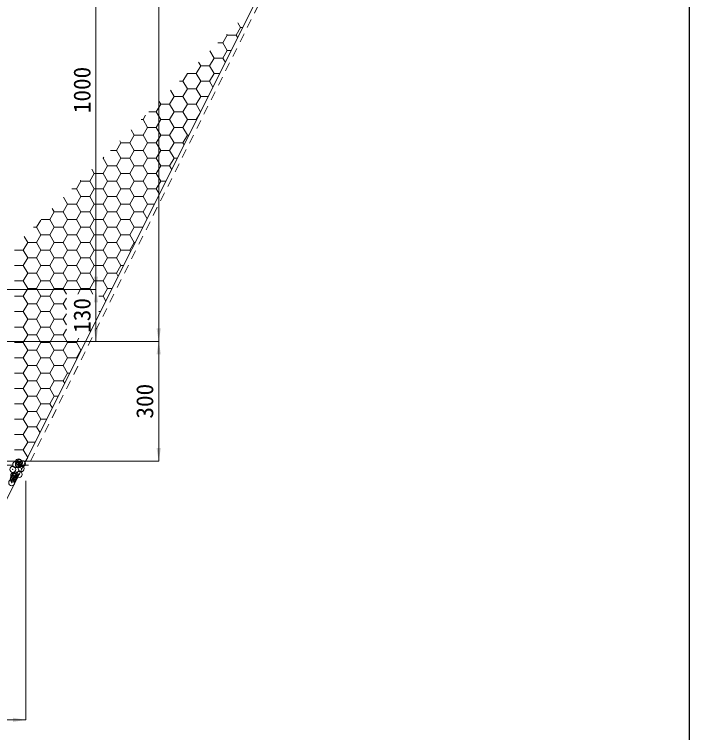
# Model space of a CAD drawing. Units: millimetres at full size, sheet at 1:30. Extents: x 47825 to 82541, y -23349 to -5561.
# Drawn here: x 53673 to 55365, y -20525 to -18725 of the extents above; entities that cross this region are included whole.
import ezdxf
from ezdxf.enums import TextEntityAlignment as Align

# ---------------------------------------------------------------- set-up
doc = ezdxf.new("R2010")
doc.units = ezdxf.units.MM
doc.header["$LTSCALE"] = 30
doc.header["$PDMODE"] = 32
doc.header["$PDSIZE"] = 15
doc.linetypes.add('USER1', pattern=[1.35, 0.75, -0.6])
for name, color, linetype, lineweight in [('ハッチング', 7, 'Continuous', 5), ('寸法線', 7, 'Continuous', 9), ('枠', 5, 'Continuous', 25)]:
    doc.layers.add(name, color=color, linetype=linetype, lineweight=lineweight)
doc.styles.add('ＭＳ ゴシック', font='')
doc.styles.get('ＭＳ ゴシック').set_extended_font_data('MS Gothic')

# ---------------------------------------------------------------- blocks, each defined once
blk = doc.blocks.new('filled_arrow')
at = {"color": 0, "linetype": 'Continuous', "lineweight": -2}
blk.add_solid([(7.5, 1.25), (0, 0), (7.5, -1.25)], dxfattribs=at)

msp = doc.modelspace()

# ---------------------------------------------------------------- linework, layer by layer
at = {"layer": 'ハッチング', "lineweight": 20}
msp.add_line((54667.33, -17914.6), (53652.33, -19944.6), dxfattribs=at)
at = {"layer": 'ハッチング'}
for p, q in [((54229, -18777.23), (54240.11, -18757.99)), ((54240.11, -18757.99), (54233.4, -18746.37)), ((54240.11, -18757.99), (54245.64, -18757.99)), ((54206.77, -18777.23), (54205.22, -18774.55)), ((54195.66, -18796.48), (54206.77, -18777.23)), ((54206.78, -18777.23), (54229, -18777.23)), ((54232.76, -18783.75), (54229, -18777.23)), ((54183.29, -18796.48), (54195.66, -18796.48)), ((54206.77, -18815.73), (54195.66, -18796.48)), ((54173.44, -18834.98), (54162.95, -18816.82)), ((54195.66, -18834.98), (54206.77, -18815.73)), ((54206.78, -18815.73), (54216.77, -18815.73)), ((54140.1, -18854.22), (54134.77, -18845)), ((54162.32, -18854.22), (54173.44, -18834.98)), ((54173.44, -18834.98), (54195.66, -18834.98)), ((54201.82, -18845.64), (54195.66, -18834.98)), ((54128.99, -18873.47), (54140.1, -18854.22)), ((54140.1, -18854.22), (54162.32, -18854.22)), ((54173.44, -18873.47), (54162.32, -18854.22)), ((54095.65, -18892.72), (54106.76, -18873.47)), ((54106.76, -18873.47), (54106.59, -18873.18)), ((54106.76, -18873.47), (54128.99, -18873.47)), ((54140.1, -18892.72), (54128.99, -18873.47)), ((54162.32, -18892.72), (54173.44, -18873.47)), ((54173.44, -18873.47), (54187.9, -18873.47)), ((54087.05, -18892.72), (54095.65, -18892.72)), ((54106.76, -18911.97), (54095.65, -18892.72)), ((54128.99, -18911.97), (54140.1, -18892.72)), ((54140.1, -18892.72), (54162.32, -18892.72)), ((54170.87, -18907.52), (54162.32, -18892.72)), ((54073.42, -18931.21), (54064.32, -18915.45)), ((54095.65, -18931.21), (54106.76, -18911.97)), ((54106.76, -18911.97), (54128.99, -18911.97)), ((54140.1, -18931.21), (54128.99, -18911.97)), ((54062.31, -18950.46), (54073.42, -18931.21)), ((54073.43, -18931.21), (54095.65, -18931.21)), ((54106.76, -18950.46), (54095.65, -18931.21)), ((54128.99, -18950.46), (54140.1, -18931.21)), ((54140.1, -18931.21), (54159.03, -18931.21)), ((54028.97, -18969.71), (54040.09, -18950.46)), ((54040.09, -18950.46), (54036.14, -18943.63)), ((54040.09, -18950.46), (54062.31, -18950.46)), ((54073.42, -18969.71), (54062.31, -18950.46)), ((54095.65, -18969.71), (54106.76, -18950.46)), ((54106.76, -18950.46), (54128.99, -18950.46)), ((54139.93, -18969.41), (54128.99, -18950.46)), ((54010.06, -18969.71), (54028.97, -18969.71)), ((54040.09, -18988.96), (54028.97, -18969.71)), ((54062.31, -18988.96), (54073.42, -18969.71)), ((54073.43, -18969.71), (54095.65, -18969.71)), ((54106.76, -18988.96), (54095.65, -18969.71)), ((54128.99, -18988.96), (54137.7, -18973.86)), ((53990.81, -18988.96), (53995.64, -18988.96)), ((53995.64, -18988.96), (54002.23, -18977.54)), ((54006.75, -19008.2), (53995.64, -18988.96)), ((54028.97, -19008.2), (54040.09, -18988.96)), ((54040.09, -18988.96), (54062.31, -18988.96)), ((54073.42, -19008.2), (54062.31, -18988.96)), ((54095.65, -19008.2), (54106.76, -18988.96)), ((54106.76, -18988.96), (54128.99, -18988.96)), ((54129.61, -18990.04), (54128.99, -18988.96)), ((53995.64, -19027.45), (54006.75, -19008.2)), ((54006.75, -19008.2), (54028.97, -19008.2)), ((54040.09, -19027.45), (54028.97, -19008.2)), ((54062.31, -19027.45), (54073.42, -19008.2)), ((54073.43, -19008.2), (54095.65, -19008.2)), ((54106.76, -19027.45), (54095.65, -19008.2)), ((53962.3, -19046.7), (53973.41, -19027.45)), ((53973.41, -19027.45), (53965.69, -19014.08)), ((53973.41, -19027.45), (53995.64, -19027.45)), ((54006.75, -19046.7), (53995.64, -19027.45)), ((54028.97, -19046.7), (54040.09, -19027.45)), ((54040.09, -19027.45), (54062.31, -19027.45)), ((54073.42, -19046.7), (54062.31, -19027.45)), ((54095.65, -19046.7), (54106.76, -19027.45)), ((54106.76, -19027.45), (54110.91, -19027.45)), ((53940.07, -19046.7), (53937.51, -19042.26)), ((53928.96, -19065.95), (53940.07, -19046.7)), ((53940.07, -19046.7), (53962.3, -19046.7)), ((53973.41, -19065.95), (53962.3, -19046.7)), ((53995.64, -19065.95), (54006.75, -19046.7)), ((54006.75, -19046.7), (54028.97, -19046.7)), ((54040.09, -19065.95), (54028.97, -19046.7)), ((54062.31, -19065.95), (54073.42, -19046.7)), ((54073.43, -19046.7), (54095.65, -19046.7)), ((54098.67, -19051.93), (54095.65, -19046.7)), ((53913.82, -19065.95), (53928.96, -19065.95)), ((53940.07, -19085.19), (53928.96, -19065.95)), ((53962.3, -19085.19), (53973.41, -19065.95)), ((53973.41, -19065.95), (53995.64, -19065.95)), ((54006.75, -19085.19), (53995.64, -19065.95)), ((54028.97, -19085.19), (54040.09, -19065.95)), ((54040.09, -19065.95), (54062.31, -19065.95)), ((54073.42, -19085.19), (54062.31, -19065.95)), ((53894.58, -19085.19), (53895.62, -19085.19)), ((53895.62, -19085.19), (53897.06, -19082.71)), ((53906.74, -19104.44), (53895.62, -19085.19)), ((53928.96, -19104.44), (53940.07, -19085.19)), ((53940.07, -19085.19), (53962.3, -19085.19)), ((53973.41, -19104.44), (53962.3, -19085.19)), ((53995.64, -19104.44), (54006.75, -19085.19)), ((54006.75, -19085.19), (54028.97, -19085.19)), ((54040.09, -19104.44), (54028.97, -19085.19)), ((54062.31, -19104.44), (54073.42, -19085.19)), ((54073.43, -19085.19), (54082.04, -19085.19)), ((53873.4, -19123.69), (53867.06, -19112.71)), ((53895.62, -19123.69), (53906.74, -19104.44)), ((53906.74, -19104.44), (53928.96, -19104.44)), ((53940.07, -19123.69), (53928.96, -19104.44)), ((53962.3, -19123.69), (53973.41, -19104.44)), ((53973.41, -19104.44), (53995.64, -19104.44)), ((54006.75, -19123.69), (53995.64, -19104.44)), ((54028.97, -19123.69), (54040.09, -19104.44)), ((54040.09, -19104.44), (54062.31, -19104.44)), ((54067.73, -19113.82), (54062.31, -19104.44)), ((53862.29, -19142.94), (53873.4, -19123.69)), ((53873.4, -19123.69), (53895.62, -19123.69)), ((53906.74, -19142.94), (53895.62, -19123.69)), ((53928.96, -19142.94), (53940.07, -19123.69)), ((53940.07, -19123.69), (53962.3, -19123.69)), ((53973.41, -19142.94), (53962.3, -19123.69)), ((53995.64, -19142.94), (54006.75, -19123.69)), ((54006.75, -19123.69), (54028.97, -19123.69)), ((54040.09, -19142.94), (54028.97, -19123.69)), ((53828.95, -19162.18), (53840.06, -19142.94)), ((53840.06, -19142.94), (53838.88, -19140.89)), ((53840.06, -19142.94), (53862.29, -19142.94)), ((53873.4, -19162.18), (53862.29, -19142.94)), ((53895.62, -19162.18), (53906.74, -19142.94)), ((53906.74, -19142.94), (53928.96, -19142.94)), ((53940.07, -19162.18), (53928.96, -19142.94)), ((53962.3, -19162.18), (53973.41, -19142.94)), ((53973.41, -19142.94), (53995.64, -19142.94)), ((54006.75, -19162.18), (53995.64, -19142.94)), ((54028.97, -19162.18), (54040.09, -19142.94)), ((54040.09, -19142.94), (54053.17, -19142.94)), ((53817.59, -19162.18), (53828.95, -19162.18)), ((53840.06, -19181.43), (53828.95, -19162.18)), ((53862.29, -19181.43), (53873.4, -19162.18)), ((53873.4, -19162.18), (53895.62, -19162.18)), ((53906.74, -19181.43), (53895.62, -19162.18)), ((53928.96, -19181.43), (53940.07, -19162.18)), ((53940.07, -19162.18), (53962.3, -19162.18)), ((53973.41, -19181.43), (53962.3, -19162.18)), ((53995.64, -19181.43), (54006.75, -19162.18)), ((54006.75, -19162.18), (54028.97, -19162.18)), ((54036.78, -19175.7), (54028.97, -19162.18)), ((53806.72, -19200.68), (53796.61, -19183.16)), ((53828.95, -19200.68), (53840.06, -19181.43)), ((53840.06, -19181.43), (53862.29, -19181.43)), ((53873.4, -19200.68), (53862.29, -19181.43)), ((53895.62, -19200.68), (53906.74, -19181.43)), ((53906.74, -19181.43), (53928.96, -19181.43)), ((53940.07, -19200.68), (53928.96, -19181.43)), ((53962.3, -19200.68), (53973.41, -19181.43)), ((53973.41, -19181.43), (53995.64, -19181.43)), ((54006.75, -19200.68), (53995.64, -19181.43)), ((53795.61, -19219.93), (53806.72, -19200.68)), ((53806.72, -19200.68), (53828.95, -19200.68)), ((53840.06, -19219.93), (53828.95, -19200.68)), ((53862.29, -19219.93), (53873.4, -19200.68)), ((53873.4, -19200.68), (53895.62, -19200.68)), ((53906.74, -19219.93), (53895.62, -19200.68)), ((53928.96, -19219.93), (53940.07, -19200.68)), ((53940.07, -19200.68), (53962.3, -19200.68)), ((53973.41, -19219.93), (53962.3, -19200.68)), ((53995.64, -19219.93), (54006.75, -19200.68)), ((54006.75, -19200.68), (54024.29, -19200.68)), ((53762.27, -19239.17), (53773.39, -19219.93)), ((53773.39, -19219.93), (53768.43, -19211.34)), ((53773.39, -19219.93), (53795.61, -19219.93)), ((53806.72, -19239.17), (53795.61, -19219.93)), ((53828.95, -19239.17), (53840.06, -19219.93)), ((53840.06, -19219.93), (53862.29, -19219.93)), ((53873.4, -19239.17), (53862.29, -19219.93)), ((53895.62, -19239.17), (53906.74, -19219.93)), ((53906.74, -19219.93), (53928.96, -19219.93)), ((53940.07, -19239.17), (53928.96, -19219.93)), ((53962.3, -19239.17), (53973.41, -19219.93)), ((53973.41, -19219.93), (53995.64, -19219.93)), ((54005.84, -19237.59), (53995.64, -19219.93)), ((53728.94, -19258.42), (53739.3, -19240.46)), ((53740.6, -19239.17), (53762.28, -19239.17)), ((53773.39, -19258.42), (53762.27, -19239.17)), ((53795.61, -19258.42), (53806.72, -19239.17)), ((53806.72, -19239.17), (53828.95, -19239.17)), ((53840.06, -19258.42), (53828.95, -19239.17)), ((53862.29, -19258.42), (53873.4, -19239.17)), ((53873.4, -19239.17), (53895.62, -19239.17)), ((53906.74, -19258.42), (53895.62, -19239.17)), ((53928.96, -19258.42), (53940.07, -19239.17)), ((53940.07, -19239.17), (53962.3, -19239.17)), ((53973.41, -19258.42), (53962.3, -19239.17)), ((53721.35, -19258.42), (53728.94, -19258.42)), ((53740.05, -19277.67), (53728.94, -19258.42)), ((53762.27, -19277.67), (53773.39, -19258.42)), ((53773.39, -19258.42), (53795.61, -19258.42)), ((53806.72, -19277.67), (53795.61, -19258.42)), ((53828.95, -19277.67), (53840.06, -19258.42)), ((53840.06, -19258.42), (53862.29, -19258.42)), ((53873.4, -19277.67), (53862.29, -19258.42)), ((53895.62, -19277.67), (53906.74, -19258.42)), ((53906.74, -19258.42), (53928.96, -19258.42)), ((53940.07, -19277.67), (53928.96, -19258.42)), ((53962.3, -19277.67), (53973.41, -19258.42)), ((53973.41, -19258.42), (53995.42, -19258.42)), ((53728.94, -19296.91), (53740.05, -19277.67)), ((53740.05, -19277.67), (53762.28, -19277.67)), ((53773.39, -19296.92), (53762.27, -19277.67)), ((53795.61, -19296.91), (53806.72, -19277.67)), ((53806.72, -19277.67), (53828.95, -19277.67)), ((53840.06, -19296.92), (53828.95, -19277.67)), ((53862.29, -19296.91), (53873.4, -19277.67)), ((53873.4, -19277.67), (53895.62, -19277.67)), ((53906.74, -19296.92), (53895.62, -19277.67)), ((53928.96, -19296.91), (53940.07, -19277.67)), ((53940.07, -19277.67), (53962.3, -19277.67)), ((53973.41, -19296.92), (53962.3, -19277.67)), ((53695.6, -19316.16), (53706.71, -19296.91)), ((53706.71, -19296.92), (53697.98, -19281.79)), ((53706.71, -19296.92), (53728.94, -19296.92)), ((53740.05, -19316.16), (53728.94, -19296.92)), ((53762.27, -19316.16), (53773.39, -19296.91)), ((53773.39, -19296.92), (53795.61, -19296.92)), ((53806.72, -19316.16), (53795.61, -19296.92)), ((53828.95, -19316.16), (53840.06, -19296.91)), ((53840.06, -19296.92), (53862.29, -19296.92)), ((53873.4, -19316.16), (53862.29, -19296.92)), ((53895.62, -19316.16), (53906.74, -19296.91)), ((53906.74, -19296.92), (53928.96, -19296.92)), ((53940.07, -19316.16), (53928.96, -19296.92)), ((53962.3, -19316.16), (53973.41, -19296.91)), ((53973.41, -19296.92), (53976.18, -19296.92)), ((53673.38, -19316.16), (53695.6, -19316.16)), ((53706.71, -19335.41), (53695.6, -19316.16)), ((53728.94, -19335.41), (53740.05, -19316.16)), ((53740.05, -19316.16), (53762.28, -19316.16)), ((53773.39, -19335.41), (53762.27, -19316.16)), ((53795.61, -19335.41), (53806.72, -19316.16)), ((53806.72, -19316.16), (53828.95, -19316.16)), ((53840.06, -19335.41), (53828.95, -19316.16)), ((53862.29, -19335.41), (53873.4, -19316.16)), ((53873.4, -19316.16), (53895.62, -19316.16)), ((53906.74, -19335.41), (53895.62, -19316.16)), ((53928.96, -19335.41), (53940.07, -19316.16)), ((53940.07, -19316.16), (53962.3, -19316.16)), ((53964.58, -19320.11), (53962.3, -19316.16)), ((53695.6, -19354.66), (53706.71, -19335.41)), ((53706.71, -19335.41), (53728.94, -19335.41)), ((53740.05, -19354.66), (53728.94, -19335.41)), ((53762.27, -19354.66), (53773.39, -19335.41)), ((53773.39, -19335.41), (53795.61, -19335.41)), ((53806.72, -19354.66), (53795.61, -19335.41)), ((53828.95, -19354.66), (53840.06, -19335.41)), ((53840.06, -19335.41), (53862.29, -19335.41)), ((53873.4, -19354.66), (53862.29, -19335.41)), ((53895.62, -19354.66), (53906.74, -19335.41)), ((53906.74, -19335.41), (53928.96, -19335.41)), ((53940.07, -19354.66), (53928.96, -19335.41)), ((53673.38, -19354.66), (53695.6, -19354.66)), ((53706.71, -19373.9), (53695.6, -19354.66)), ((53728.94, -19373.9), (53740.05, -19354.66)), ((53740.05, -19354.66), (53762.28, -19354.66)), ((53773.39, -19373.9), (53762.27, -19354.66)), ((53795.61, -19373.9), (53806.72, -19354.66)), ((53806.72, -19354.66), (53828.95, -19354.66)), ((53840.06, -19373.9), (53828.95, -19354.66)), ((53862.29, -19373.9), (53873.4, -19354.66)), ((53873.4, -19354.66), (53895.62, -19354.66)), ((53906.74, -19373.9), (53895.62, -19354.66)), ((53928.96, -19373.9), (53940.07, -19354.66)), ((53940.07, -19354.66), (53947.3, -19354.66)), ((53695.6, -19393.15), (53706.71, -19373.9)), ((53706.71, -19373.9), (53728.94, -19373.9)), ((53740.05, -19393.15), (53728.94, -19373.9)), ((53762.27, -19393.15), (53773.39, -19373.9)), ((53773.39, -19373.9), (53795.61, -19373.9)), ((53806.72, -19393.15), (53795.61, -19373.9)), ((53828.95, -19393.15), (53840.06, -19373.9)), ((53840.06, -19373.9), (53862.29, -19373.9)), ((53873.4, -19393.15), (53862.29, -19373.9)), ((53895.62, -19393.15), (53906.74, -19373.9)), ((53906.74, -19373.9), (53928.96, -19373.9)), ((53933.63, -19382), (53928.96, -19373.9)), ((53673.38, -19393.15), (53695.6, -19393.15)), ((53706.71, -19412.4), (53695.6, -19393.15)), ((53728.94, -19412.4), (53740.05, -19393.15)), ((53740.05, -19393.15), (53762.28, -19393.15)), ((53773.39, -19412.4), (53762.27, -19393.15)), ((53795.61, -19412.4), (53806.72, -19393.15)), ((53806.72, -19393.15), (53828.95, -19393.15)), ((53840.06, -19412.4), (53828.95, -19393.15)), ((53862.29, -19412.4), (53873.4, -19393.15)), ((53873.4, -19393.15), (53895.62, -19393.15)), ((53906.74, -19412.4), (53895.62, -19393.15)), ((53695.6, -19431.65), (53706.71, -19412.4)), ((53706.71, -19412.4), (53728.94, -19412.4)), ((53740.05, -19431.65), (53728.94, -19412.4)), ((53762.27, -19431.65), (53773.39, -19412.4)), ((53773.39, -19412.4), (53795.61, -19412.4)), ((53803.79, -19426.56), (53795.61, -19412.4)), ((53832.09, -19426.21), (53840.06, -19412.4)), ((53840.06, -19412.4), (53862.29, -19412.4)), ((53870.26, -19426.21), (53862.29, -19412.4)), ((53895.62, -19431.65), (53906.74, -19412.4)), ((53906.74, -19412.4), (53918.43, -19412.4)), ((53673.38, -19431.65), (53695.6, -19431.65)), ((53706.71, -19450.89), (53695.6, -19431.65)), ((53728.94, -19450.89), (53740.05, -19431.65)), ((53740.05, -19431.65), (53762.28, -19431.65)), ((53773.39, -19450.89), (53762.27, -19431.65)), ((53795.61, -19450.89), (53803.79, -19436.73)), ((53884.77, -19431.65), (53895.62, -19431.65)), ((53902.69, -19443.88), (53895.62, -19431.65)), ((53695.6, -19470.14), (53706.71, -19450.89)), ((53706.71, -19450.89), (53728.94, -19450.89)), ((53740.05, -19470.14), (53728.94, -19450.89)), ((53762.27, -19470.14), (53773.39, -19450.89)), ((53773.39, -19450.89), (53795.61, -19450.89)), ((53803.79, -19465.06), (53795.61, -19450.89)), ((53673.38, -19470.14), (53695.6, -19470.14)), ((53706.71, -19489.39), (53695.6, -19470.14)), ((53728.94, -19489.39), (53740.05, -19470.14)), ((53740.05, -19470.14), (53762.28, -19470.14)), ((53773.39, -19489.39), (53762.27, -19470.14)), ((53795.61, -19489.39), (53803.79, -19475.22)), ((53884.77, -19470.14), (53889.56, -19470.14)), ((53695.6, -19508.64), (53706.71, -19489.39)), ((53706.71, -19489.39), (53728.94, -19489.39)), ((53740.05, -19508.64), (53728.94, -19489.39)), ((53762.27, -19508.64), (53773.39, -19489.39)), ((53773.39, -19489.39), (53795.61, -19489.39)), ((53803.79, -19503.55), (53795.61, -19489.39)), ((53673.38, -19508.64), (53695.6, -19508.64)), ((53706.71, -19527.88), (53695.6, -19508.64)), ((53728.94, -19527.88), (53740.05, -19508.64)), ((53740.05, -19508.64), (53762.28, -19508.64)), ((53773.39, -19527.88), (53762.27, -19508.64)), ((53795.61, -19527.88), (53803.79, -19513.72)), ((53695.6, -19547.13), (53706.71, -19527.88)), ((53706.71, -19527.88), (53728.94, -19527.88)), ((53740.05, -19547.13), (53728.94, -19527.88)), ((53762.27, -19547.13), (53773.39, -19527.88)), ((53773.39, -19527.88), (53795.61, -19527.88)), ((53806.72, -19547.13), (53795.61, -19527.88)), ((53673.38, -19547.13), (53695.6, -19547.13)), ((53706.71, -19566.38), (53695.6, -19547.13)), ((53728.94, -19566.38), (53740.05, -19547.13)), ((53740.05, -19547.13), (53762.28, -19547.13)), ((53773.39, -19566.38), (53762.27, -19547.13)), ((53795.61, -19566.38), (53806.72, -19547.13)), ((53806.72, -19547.13), (53828.95, -19547.13)), ((53828.95, -19547.13), (53835.13, -19536.42)), ((53840.06, -19566.38), (53828.95, -19547.13)), ((53695.6, -19585.63), (53706.71, -19566.38)), ((53706.71, -19566.38), (53728.94, -19566.38)), ((53740.05, -19585.63), (53728.94, -19566.38)), ((53762.27, -19585.63), (53773.39, -19566.38)), ((53773.39, -19566.38), (53795.61, -19566.38)), ((53806.72, -19585.63), (53795.61, -19566.38)), ((53828.95, -19585.63), (53840.06, -19566.38)), ((53840.06, -19566.38), (53841.44, -19566.38)), ((53673.38, -19585.63), (53695.6, -19585.63)), ((53706.71, -19604.87), (53695.6, -19585.63)), ((53728.94, -19604.87), (53740.05, -19585.63)), ((53740.05, -19585.63), (53762.28, -19585.63)), ((53773.39, -19604.87), (53762.27, -19585.63)), ((53795.61, -19604.87), (53806.72, -19585.63)), ((53806.72, -19585.63), (53828.95, -19585.63)), ((53830.49, -19588.29), (53828.95, -19585.63)), ((53695.6, -19624.12), (53706.71, -19604.87)), ((53706.71, -19604.87), (53728.94, -19604.87)), ((53740.05, -19624.12), (53728.94, -19604.87)), ((53762.27, -19624.12), (53773.39, -19604.87)), ((53773.39, -19604.87), (53795.61, -19604.87)), ((53806.72, -19624.12), (53795.61, -19604.87)), ((53673.38, -19624.12), (53695.6, -19624.12)), ((53706.71, -19643.37), (53695.6, -19624.12)), ((53728.94, -19643.37), (53740.05, -19624.12)), ((53740.05, -19624.12), (53762.28, -19624.12)), ((53773.39, -19643.37), (53762.27, -19624.12)), ((53795.61, -19643.37), (53806.72, -19624.12)), ((53806.72, -19624.12), (53812.57, -19624.12)), ((53695.6, -19662.62), (53706.71, -19643.37)), ((53706.71, -19643.37), (53728.94, -19643.37)), ((53740.05, -19662.62), (53728.94, -19643.37)), ((53762.27, -19662.62), (53773.39, -19643.37)), ((53773.39, -19643.37), (53795.61, -19643.37)), ((53799.54, -19650.18), (53795.61, -19643.37)), ((53673.38, -19662.62), (53695.6, -19662.62)), ((53706.71, -19681.86), (53695.6, -19662.62)), ((53728.94, -19681.86), (53740.05, -19662.62)), ((53740.05, -19662.62), (53762.28, -19662.62)), ((53773.39, -19681.86), (53762.27, -19662.62)), ((53695.6, -19701.11), (53706.71, -19681.86)), ((53706.71, -19681.86), (53728.94, -19681.86)), ((53740.05, -19701.11), (53728.94, -19681.86)), ((53762.27, -19701.11), (53773.39, -19681.86)), ((53773.39, -19681.86), (53783.7, -19681.86)), ((53673.38, -19701.11), (53695.6, -19701.11)), ((53706.71, -19720.36), (53695.6, -19701.11)), ((53728.94, -19720.36), (53740.05, -19701.11)), ((53740.05, -19701.11), (53762.28, -19701.11)), ((53768.6, -19712.07), (53762.27, -19701.11)), ((53695.6, -19739.61), (53706.71, -19720.36)), ((53706.71, -19720.36), (53728.94, -19720.36)), ((53740.05, -19739.61), (53728.94, -19720.36)), ((53673.38, -19739.61), (53695.6, -19739.61)), ((53706.71, -19758.85), (53695.6, -19739.61)), ((53728.94, -19758.85), (53740.05, -19739.61)), ((53740.05, -19739.61), (53754.83, -19739.61)), ((53695.6, -19778.1), (53706.71, -19758.85)), ((53706.71, -19758.85), (53728.94, -19758.85)), ((53737.66, -19773.95), (53728.94, -19758.85)), ((53673.38, -19778.1), (53695.6, -19778.1)), ((53706.71, -19797.35), (53695.6, -19778.1)), ((53695.6, -19816.6), (53706.71, -19797.35)), ((53706.71, -19797.35), (53725.96, -19797.35)), ((53673.38, -19816.6), (53695.6, -19816.6)), ((53706.71, -19835.84), (53695.6, -19816.6)), ((53701.65, -19844.6), (53706.7, -19835.86))]:
    msp.add_line(p, q, dxfattribs=at)
at = {"layer": 'ハッチング', "linetype": 'USER1', "lineweight": 9}
msp.add_lwpolyline([(53352.33, -17904.6), (54683.51, -17904.6), (53708.51, -19854.6), (52196.15, -19854.6), (51221.15, -17904.6), (52552.33, -17904.6)], dxfattribs=at)
at = {"layer": 'ハッチング', "lineweight": 20}
msp.add_lwpolyline([(52252.33, -19944.6), (53652.33, -19944.6), (53702.33, -19844.6), (52202.33, -19844.6)], close=True, dxfattribs=at)
at = {"layer": 'ハッチング'}
for p in [(53676.69, -19853.55), (53683.3, -19852.68), (53683.86, -19846.39), (53684.71, -19853.65), (53686.21, -19848.54), (53690.51, -19863.53), (53693.62, -19851.32), (53669.4, -19865.4), (53671.72, -19881.39), (53675.6, -19879.3), (53685.51, -19878.12), (53666.58, -19898.82), (53670.2, -19889.87), (53671.15, -19887.16), (53674.06, -19883.54)]:
    msp.add_point(p, dxfattribs=at)
at = {"layer": '寸法線'}
for p, q in [((54034.94, -19544.6), (54034.94, -17414.6)), ((53877.79, -18414.6), (53877.79, -19414.6)), ((53402.33, -19414.6), (53877.79, -19414.6)), ((53402.33, -19414.6), (53877.79, -19414.6)), ((53877.79, -19414.6), (53877.79, -19544.6)), ((53402.33, -19544.6), (53877.79, -19544.6)), ((53702.33, -19544.6), (54034.94, -19544.6)), ((53702.33, -19544.6), (54034.94, -19544.6)), ((54034.94, -19544.6), (54034.94, -19844.6)), ((53702.33, -19844.6), (54034.94, -19844.6)), ((53702.33, -19894.6), (53702.33, -20493.29)), ((52202.33, -20493.29), (53702.33, -20493.29))]:
    msp.add_line(p, q, dxfattribs=at)
at = {"layer": '枠'}
msp.add_line((55364.83, -22825.91), (55364.83, -15825.92), dxfattribs=at)

# ---------------------------------------------------------------- block references
at = {"layer": '寸法線', "xscale": 4.33, "yscale": 4.33}
for p, rotation in [((53877.79, -19414.6), 90), ((53877.79, -19414.6), 270), ((53877.79, -19544.6), 90), ((54034.94, -19544.6), 90), ((54034.94, -19544.6), 270), ((54034.94, -19844.6), 90), ((53702.33, -20493.29), 180)]:
    msp.add_blockref('filled_arrow', p, dxfattribs=dict(at, rotation=rotation))

# ---------------------------------------------------------------- texts
at = {"layer": '寸法線', "style": 'ＭＳ ゴシック'}
for s, p in [('1000', (53842.79, -18914.6)), ('130', (53842.79, -19479.6)), ('300', (53999.94, -19694.6))]:
    msp.add_text(s, height=42.72, rotation=90, dxfattribs=at).set_placement(p, align=Align.MIDDLE_CENTER)

doc.saveas('drawing.dxf')
